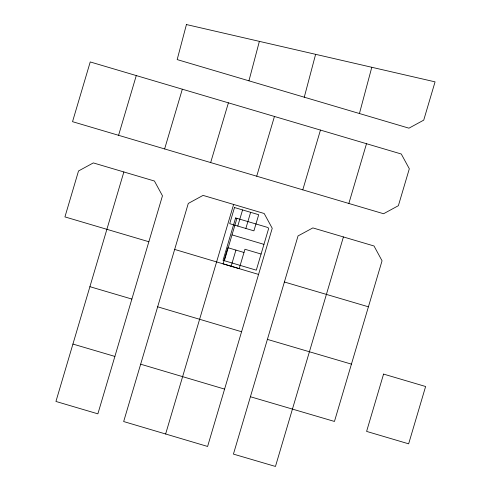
<?xml version="1.0" encoding="UTF-8"?>
<svg xmlns="http://www.w3.org/2000/svg" width="491" height="491" viewBox="0 0 491 491"><rect width="100%" height="100%" fill="white"/><g stroke="black" fill="none" stroke-linecap="round" stroke-linejoin="round"><path stroke-width="0.74" d="M248.937 80.825L259.371 41.373M304.273 97.206L315.615 54.329M359.437 113.531L371.791 67.292M123.861 171.973L55.937 401.454L97.875 413.839L162.466 195.799L154.426 181.019L93.333 162.914L78.523 170.96L64.935 216.905L148.859 241.738M140.659 364.199L188.286 203.44L203.059 195.393L264.183 213.505L272.229 228.278L207.601 446.454L123.664 421.548L140.659 364.199L224.602 389.105M302.787 189.845L72.533 121.676L90.234 61.946L401.276 154.002L409.322 168.775L398.379 205.692L383.569 213.738L302.787 189.845L320.463 130.066M348.843 203.458L366.501 143.71M118.583 135.301L136.283 75.571M164.626 148.933L182.327 89.202M210.67 162.546L228.407 102.834M165.633 434.001L233.624 204.446M224.362 260.709L236.926 218.329M237.779 226.069L242.566 209.933M256.713 176.183L274.451 116.465M231.144 266.22L235.925 250.085M245.85 228.456L250.631 212.321M343.418 236.938L275.457 466.45L233.428 454.101L298.043 235.919L312.853 227.91L374.013 245.985L382.053 260.795L334.451 421.444L250.416 396.74M284.399 282L368.422 306.807M89.902 286.683L131.876 299.062M267.399 339.391L351.433 364.132M72.938 344.062L114.876 356.423M232.016 234.888L263.955 244.358M261.083 254.037L244.948 249.256L239.209 268.614L223.074 263.827L227.855 247.691L243.99 252.478M157.654 306.807L241.59 331.744M174.661 249.422L258.561 274.426M186.433 24.55L177.177 59.589L408.948 128.176L423.727 120.135L435.063 81.862L186.433 24.55M383.569 374.087L366.599 431.405L408.647 443.827L425.617 386.509L383.569 374.087M234.495 207.54L229.714 223.675L253.915 230.85L258.702 214.714L234.495 207.54M235.606 217.943L223.049 260.316L256.302 270.173L268.602 228.659L267.994 227.542L235.606 217.943"/></g></svg>
